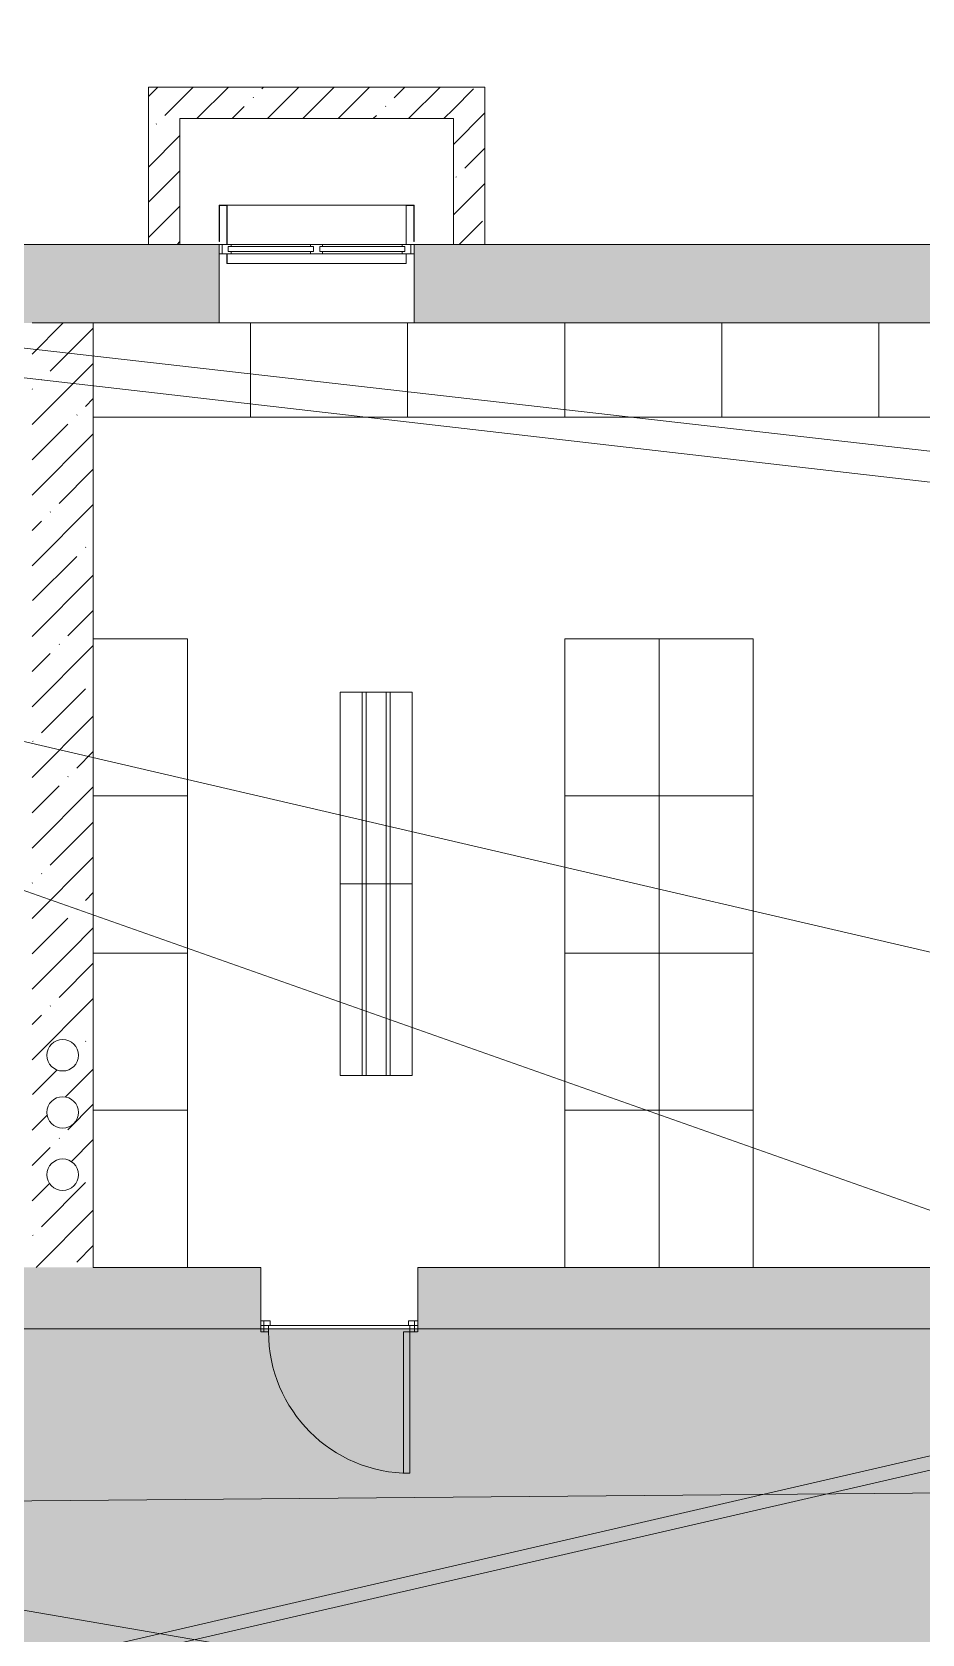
# Model space of a CAD drawing. Header units: millimetres. Extents: x -515342 to 330399, y -224905 to 507333.
# Drawn here: x -348578 to -342914, y -178212 to -168018 of the extents above; entities that cross this region are included whole.
import ezdxf

# ---------------------------------------------------------------- set-up
doc = ezdxf.new("R2010")
doc.units = ezdxf.units.MM
doc.linetypes.add('ASVP_Невидимые', pattern=[5, 3, -2])
doc.layers.get('0').update_dxf_attribs({"lineweight": 0})
for name, color, linetype, lineweight in [('_ Окна', 7, 'Continuous', 0), ('Витраж', 7, 'Continuous', 0), ('Двери', 7, 'Continuous', 0), ('Мебель', 7, 'Continuous', 0), ('Окна', 7, 'Continuous', 0), ('Ответы', 4, 'Continuous', 0), ('Перекрытие', 7, 'Continuous', 0), ('Стены внутренние', 7, 'Continuous', 0), ('Стены несущие', 7, 'Continuous', 0), ('экспертиза ДУ', 1, 'Continuous', 0), ('экспертиза условные обозначения', 1, 'Continuous', 0)]:
    doc.layers.add(name, color=color, linetype=linetype, lineweight=lineweight)
pattern_1 = [(45, (-373662.94, -185274.45), (-224.5064, 224.5064), []), (45, (-373438.43, -185274.45), (-224.5064, 224.5064), [396.875, -79.375, 3.353, -76.022])]

# ---------------------------------------------------------------- blocks, each defined once
blk = doc.blocks.new('Окно_ПВХ_2Створки - АР_Окно_ОП_1200_h_х1300_2ст-10166593-О_АР_П_-1_-3_000_План -1 этажа')
at = {"layer": '_ Окна'}
for p, q in [((-544, 250), (-620, 250)), ((-620, 250), (-620, 190)), ((-600, 190), (-600, 250)), ((-562, 204), (-562, 236)), ((-562, 236), (-544, 236)), ((-562, 204), (-20, 204)), ((-562, 204), (-544, 204)), ((-544, 236), (-544, 250)), ((-544, 236), (-38, 236)), ((-544, 204), (-544, 190)), ((38, 250), (-38, 250)), ((-38, 250), (-38, 236)), ((-38, 236), (-20, 236)), ((-38, 204), (-38, 190)), ((-20, 204), (-38, 204)), ((-20, 236), (-20, 204)), ((20, 204), (20, 236)), ((20, 236), (38, 236)), ((20, 204), (562, 204)), ((20, 204), (38, 204)), ((38, 236), (38, 250)), ((38, 236), (544, 236)), ((38, 204), (38, 190)), ((544, 250), (544, 236)), ((620, 250), (544, 250)), ((544, 236), (562, 236)), ((544, 204), (544, 190)), ((562, 204), (544, 204)), ((562, 236), (562, 204)), ((600, 190), (600, 250)), ((620, 190), (620, 250)), ((-620, 190), (-562, 190)), ((-544, 190), (-562, 190)), ((-20, 190), (-38, 190)), ((-20, 190), (20, 190)), ((38, 190), (20, 190)), ((562, 190), (544, 190)), ((562, 190), (620, 190))]:
    blk.add_line(p, q, dxfattribs=at)
at = {"layer": 'Окна'}
for p, q in [((-544, 250), (-38, 250)), ((38, 250), (544, 250)), ((-38, 190), (-544, 190)), ((544, 190), (38, 190))]:
    blk.add_line(p, q, dxfattribs=at)
blk = doc.blocks.new('Прямоугольный импост - АР_Откос_Металлический_50х370 Серый Левый-10167312-О_АР_П_-1_-3_000_План -1 этажа')
at = {"layer": 'Витраж'}
for p, q in [((18798, 2596), (17658, 2596)), ((17658, 2226), (18798, 2226))]:
    blk.add_line(p, q, dxfattribs=at)
blk = doc.blocks.new('Прямоугольный импост - АР_Откос_Металлический_50х330 Серый Правый-V29-О_АР_П_-1_-3_000_План -1 этажа')
at = {"layer": 'Витраж'}
h = blk.add_hatch(dxfattribs=at)
h.set_pattern_fill('FP_40', color=256, style=0, pattern_type=2)
h.set_pattern_definition([(315, (-27516.36, 16114), (106.066, 106.066), [])])
h.paths.add_polyline_path([(-50, 330), (-49, 330), (-50, 269)])
h.paths.add_polyline_path([(-49, 209), (-49, -39), (-1, -39), (0, -40), (-50, -40), (-50, 209)])
at = {"layer": 'Витраж', "lineweight": 18}
for p, q in [((-50, 269), (-50, 330)), ((-50, 330), (-49, 330)), ((-49, 330), (-49, 269)), ((-50, -40), (-50, 209)), ((-49, 209), (-49, -39)), ((-1, -39), (-1, 190)), ((-1, 190), (0, 190)), ((0, 190), (0, -40)), ((0, -40), (-50, -40)), ((-49, -39), (-1, -39))]:
    blk.add_line(p, q, dxfattribs=at)
blk = doc.blocks.new('Прямоугольный импост - АР_Откос_Металлический_50х370 Серый Левый-V30-О_АР_П_-1_-3_000_План -1 этажа')
at = {"layer": 'Витраж'}
h = blk.add_hatch(dxfattribs=at)
h.set_pattern_fill('FP_41', color=256, style=0, pattern_type=2)
h.set_pattern_definition([(225, (26276.36, 16114), (106.066, -106.066), [])])
h.paths.add_polyline_path([(-49, 330), (-50, 330), (-49, 269)])
h.paths.add_polyline_path([(-50, 209), (-50, 209), (-50, -40), (0, -40), (-1, -39), (-49, -39), (-49, 209)])
at = {"layer": 'Витраж', "lineweight": 18}
for p, q in [((-50, 330), (-50, 269)), ((-49, 330), (-50, 330)), ((-49, 269), (-49, 330)), ((-50, 209), (-50, -40)), ((-49, -39), (-49, 209)), ((0, 190), (-1, 190)), ((-1, 190), (-1, -39)), ((0, -40), (0, 190)), ((-50, -40), (0, -40)), ((-1, -39), (-49, -39))]:
    blk.add_line(p, q, dxfattribs=at)
blk = doc.blocks.new('СД_Люблино_Фасады_rvt-1-О_АР_П_-1_-3_000_План -1 этажа')
at = {"layer": 'Стены внутренние'}
h = blk.add_hatch(dxfattribs=at)
h.set_pattern_fill('FP_1', color=256, style=0, pattern_type=2)
h.set_pattern_definition([(45, (0, 0), (-224.5064, 224.5064), []), (45, (224.5, 0), (-224.5064, 224.5064), [396.875, -79.375, 3.353, -76.022])])
h.paths.add_polyline_path([(101935, 15405), (101935, 15905), (82615, 15905), (82615, 15405), (101545, 15405)])
h.paths.add_polyline_path([(81375, 15405), (81375, 15905), (75275, 15905), (75275, 15405), (80820, 15405)])
h.paths.add_polyline_path([(73790, 15405), (74035, 15405), (74035, 15905), (67980, 15905), (67980, 15405), (70321, 15405)])
h.paths.add_polyline_path([(66740, 15405), (66740, 15905), (64320, 15905), (64320, 15405), (66185, 15405)])
h.paths.add_polyline_path([(63080, 15405), (63080, 15905), (59835, 15905), (59835, 15405), (62525, 15405)])
h.paths.add_polyline_path([(58595, 15405), (58595, 15905), (56295, 15905), (56295, 15405), (58178, 15405)])
h.paths.add_polyline_path([(55055, 15405), (55055, 15905), (46676, 15905), (46676, 15405), (54709, 15405)])
h.paths.add_polyline_path([(45168, 15405), (45436, 15405), (45436, 15905), (34796, 15905), (34796, 15405), (45120, 15405)])
h.paths.add_polyline_path([(33556, 15405), (33556, 15905), (27516, 15905), (27516, 15405), (33475, 15405)])
h.paths.add_polyline_path([(26142, 15405), (26276, 15405), (26276, 15905), (20376, 15905), (20376, 15405), (26087, 15405)])
h.paths.add_polyline_path([(19136, 15405), (19136, 15905), (6136, 15905), (6136, 15405), (18755, 15405)])
h.paths.add_polyline_path([(4896, 15405), (4896, 15905), (2925, 15905), (2925, 15405), (4735, 15405)])
h.paths.add_polyline_path([(1375, 15405), (1375, 15905), (-305, 15905), (-305, 15405), (935, 15405)])
at = {"layer": 'Стены несущие'}
for p, q in [((26276, 15905), (20376, 15905)), ((33556, 15905), (27516, 15905)), ((26276, 15405), (26276, 15845)), ((27516, 15845), (27516, 15405)), ((25085, 15405), (25475, 15405))]:
    blk.add_line(p, q, dxfattribs=at)
at = {"layer": 'Витраж', "lineweight": 9, "rotation": 180}
for name, p in [('Прямоугольный импост - АР_Откос_Металлический_50х370 Серый Левый-V30-О_АР_П_-1_-3_000_План -1 этажа', (26276, 16114)), ('Прямоугольный импост - АР_Откос_Металлический_50х370 Серый Левый-10167312-О_АР_П_-1_-3_000_План -1 этажа', (45124, 18380))]:
    blk.add_blockref(name, p, dxfattribs=at)
at = {"layer": 'Витраж', "lineweight": 9, "extrusion": (0, 0, -1), "rotation": 180}
blk.add_blockref('Прямоугольный импост - АР_Откос_Металлический_50х330 Серый Правый-V29-О_АР_П_-1_-3_000_План -1 этажа', (-27516, 16114), dxfattribs=at)
at = {"layer": 'Окна', "lineweight": 9}
blk.add_blockref('Окно_ПВХ_2Створки - АР_Окно_ОП_1200_h_х1300_2ст-10166593-О_АР_П_-1_-3_000_План -1 этажа', (26896, 15655), dxfattribs=at)
blk = doc.blocks.new('Гардероб встроенный - Шкаф для одежды 600гл х 1000шир-10064963-О_АР_П_-1_-3_000_План -1 этажа')
at = {"layer": 'Мебель'}
for p, q in [((1000, 0), (0, 0)), ((0, 0), (0, -600)), ((1000, -600), (1000, 0)), ((0, -600), (1000, -600))]:
    blk.add_line(p, q, dxfattribs=at)
blk = doc.blocks.new('Гардероб встроенный - Шкаф для одежды 600гл х 1000шир-10074446-О_АР_П_-1_-3_000_План -1 этажа')
at = {"layer": 'Мебель'}
for p, q in [((1000, 600), (0, 600)), ((0, 600), (0, 0)), ((1000, 0), (1000, 600)), ((0, 0), (1000, 0))]:
    blk.add_line(p, q, dxfattribs=at)
blk = doc.blocks.new('Дверь_Деревянная_1 полотно - АР_Дверь_Межкомнатная_900х2000h_полотно__Г_Пр-9315596-О_АР_П_-1_-3_000_План -1 этажа')
at = {"layer": 'Двери', "lineweight": 18}
for p, q in [((-450, 215), (-450, 1115)), ((-450, 1115), (-410, 1115)), ((-410, 215), (-410, 1115)), ((-480, 215), (-450, 215)), ((-480, 215), (-480, 145)), ((-450, 175), (-450, 215)), ((-410, 215), (-450, 215)), ((480, 215), (450, 215)), ((450, 175), (450, 215)), ((480, 215), (480, 145)), ((-480, 145), (-440, 145)), ((-450, 175), (-440, 175)), ((-440, 145), (-440, 175)), ((450, 175), (440, 175)), ((440, 145), (440, 175)), ((480, 145), (440, 145))]:
    blk.add_line(p, q, dxfattribs=at)
at = {"layer": 'Двери', "linetype": 'ASVP_Невидимые', "lineweight": 18}
for p, q in [((-500, 215), (-500, 195)), ((-480, 215), (-500, 215)), ((480, 215), (500, 215)), ((500, 215), (500, 195)), ((-500, 145), (-480, 145)), ((500, 145), (480, 145))]:
    blk.add_line(p, q, dxfattribs=at)
at = {"layer": 'Двери', "lineweight": 18}
blk.add_arc((-450, 215), 900, 0, 90, dxfattribs=at)
blk = doc.blocks.new('Скамья-Раздевалка - 1220 x 457 x 356 мм-V39-О_АР_П_-1_-3_000_План -1 этажа')
at = {"layer": 'Мебель'}
for p, q in [((455, 48), (-765, 48)), ((-765, 48), (-765, -409)), ((455, 48), (-765, 48)), ((-765, 48), (-765, -92)), ((455, -409), (455, 48)), ((455, -92), (455, 48)), ((-765, -92), (455, -92)), ((455, -117), (-765, -117)), ((-765, -117), (-765, -244)), ((455, -244), (455, -117)), ((-765, -244), (455, -244)), ((455, -270), (-765, -270)), ((-765, -270), (-765, -409)), ((455, -409), (455, -270)), ((-765, -409), (455, -409)), ((-765, -409), (455, -409))]:
    blk.add_line(p, q, dxfattribs=at)

msp = doc.modelspace()

# ---------------------------------------------------------------- hatches: boundary and pattern name
at = {"layer": 'Стены внутренние'}
h = msp.add_hatch(dxfattribs=at)
h.set_pattern_fill('FP_1', color=256, style=0, pattern_type=2)
h.set_pattern_definition(pattern_1)
h.paths.add_polyline_path([(-345896.5766, -168569.4503), (-345896.5766, -168369.4503), (-347836.5766, -168369.4503), (-347836.5766, -168569.4503), (-346708.3817, -168569.4503)])
h = msp.add_hatch(dxfattribs=at)
h.set_pattern_fill('FP_1', color=256, style=0, pattern_type=2)
h.set_pattern_definition(pattern_1)
h.paths.add_polyline_path([(-345696.5766, -169369.4503), (-345696.5766, -168369.4503), (-345896.5766, -168369.4503), (-345896.5766, -169369.4503), (-345841.0514, -169369.4503)])
h = msp.add_hatch(dxfattribs=at)
h.set_pattern_fill('FP_1', color=256, style=0, pattern_type=2)
h.set_pattern_definition(pattern_1)
h.paths.add_polyline_path([(-347636.5766, -169369.4503), (-347636.5766, -168569.4503), (-347836.5766, -168569.4503), (-347836.5766, -169369.4503)])
h = msp.add_hatch(dxfattribs=at)
h.set_pattern_fill('FP_1', color=256, style=0, pattern_type=2)
h.set_pattern_definition(pattern_1)
h.paths.add_polyline_path([(-348187.9357, -175879.4503), (-348187.9357, -173864.4503), (-348577.9357, -173864.4503), (-348577.9357, -175879.4503), (-348443.0424, -175879.4503)])
h.paths.add_polyline_path([(-348365.5709, -175387.9311), (-348400.3005, -175387.9311), (-348432.9357, -175376.0529), (-348459.5401, -175353.7291), (-348476.9049, -175323.6524), (-348482.9357, -175289.4503), (-348476.9049, -175255.2483), (-348459.5401, -175225.1716), (-348432.9357, -175202.8478), (-348400.3005, -175190.9696), (-348365.5709, -175190.9696), (-348332.9357, -175202.8478), (-348306.3312, -175225.1716), (-348288.9664, -175255.2483), (-348282.9357, -175289.4503), (-348288.9664, -175323.6524), (-348306.3312, -175353.7291), (-348332.9357, -175376.0529)])
h.paths.add_polyline_path([(-348400.3005, -174991.7281), (-348432.9357, -174979.8499), (-348459.5401, -174957.5261), (-348476.9049, -174927.4494), (-348482.9357, -174893.2474), (-348476.9049, -174859.0453), (-348459.5401, -174828.9686), (-348432.9357, -174806.6448), (-348400.3005, -174794.7666), (-348365.5709, -174794.7666), (-348332.9357, -174806.6448), (-348306.3312, -174828.9686), (-348288.9664, -174859.0453), (-348282.9357, -174893.2474), (-348288.9664, -174927.4494), (-348306.3312, -174957.5261), (-348332.9357, -174979.8499), (-348365.5709, -174991.7281)])
h.paths.add_polyline_path([(-348400.3005, -174627.9311), (-348432.9357, -174616.0529), (-348459.5401, -174593.7291), (-348476.9049, -174563.6524), (-348482.9357, -174529.4503), (-348476.9049, -174495.2483), (-348459.5401, -174465.1716), (-348432.9357, -174442.8478), (-348400.3005, -174430.9696), (-348365.5709, -174430.9696), (-348332.9357, -174442.8478), (-348306.3312, -174465.1716), (-348288.9664, -174495.2483), (-348282.9357, -174529.4503), (-348288.9664, -174563.6524), (-348306.3312, -174593.7291), (-348332.9357, -174616.0529), (-348365.5709, -174627.9311)])
h.paths.add_polyline_path([(-348187.9357, -172764.4503), (-348187.9357, -169869.4503), (-348577.9357, -169869.4503), (-348577.9357, -172764.4503), (-348443.0424, -172764.4503)])
h = msp.add_hatch(dxfattribs=at)
h.set_pattern_fill('FP_1', color=256, style=0, pattern_type=2)
h.set_pattern_definition(pattern_1)
h.paths.add_polyline_path([(-348187.9357, -173864.4503), (-348187.9357, -172764.4503), (-348577.9357, -172764.4503), (-348577.9357, -173864.4503), (-348443.0424, -173864.4503)])
h = msp.add_hatch(dxfattribs=at)
h.set_pattern_fill('FP_1', color=256, style=0, pattern_type=2)
h.set_pattern_definition(pattern_1)
h.paths.add_polyline_path([(-320912.0675, -176269.4503), (-320912.0675, -175879.4503), (-322942.9357, -175879.4503), (-322942.9357, -176269.4503), (-322072.9357, -176269.4503)])
h.paths.add_polyline_path([(-324042.9357, -176269.4503), (-324042.9357, -175879.4503), (-326147.9357, -175879.4503), (-326147.9357, -175887.4503), (-327997.9357, -175887.4503), (-327997.9357, -175879.4503), (-328627.9357, -175879.4503), (-328627.9357, -176269.4503), (-324157.7933, -176269.4503)])
h.paths.add_polyline_path([(-329627.9357, -176269.4503), (-329627.9357, -175879.4503), (-330454.4932, -175879.4503), (-330454.4932, -175887.4503), (-334154.4932, -175887.4503), (-334154.4932, -175879.4503), (-337292.9357, -175879.4503), (-337292.9357, -176269.4503), (-331096.4359, -176269.4503)])
h.paths.add_polyline_path([(-338292.9357, -176269.4503), (-338292.9357, -175879.4503), (-346122.9357, -175879.4503), (-346122.9357, -176269.4503), (-339769.7391, -176269.4503)])
h.paths.add_polyline_path([(-347122.9357, -176269.4503), (-347122.9357, -175879.4503), (-350012.9357, -175879.4503), (-350012.9357, -176269.4503), (-348443.0424, -176269.4503)])
h.paths.add_polyline_path([(-351112.9357, -176269.4503), (-351112.9357, -175879.4503), (-359097.9357, -175879.4503), (-359097.9357, -176269.4503), (-351912.3637, -176269.4503)])
h.paths.add_polyline_path([(-360097.9357, -176269.4503), (-360097.9357, -175879.4503), (-366797.9357, -175879.4503), (-366797.9357, -176269.4503), (-362320.3276, -176269.4503)])
h.paths.add_polyline_path([(-367897.9357, -176269.4503), (-367897.9357, -175879.4503), (-370222.9357, -175879.4503), (-370222.9357, -176269.4503), (-369258.9701, -176269.4503)])
h.paths.add_polyline_path([(-371867.9357, -176269.4503), (-371722.9357, -176269.4503), (-371722.9357, -175879.4503), (-373467.9357, -175879.4503), (-373467.9357, -176269.4503), (-372728.2914, -176269.4503)])
h.paths.add_polyline_path([(-325685.3005, -176172.9311), (-325717.9357, -176161.0529), (-325744.5401, -176138.7291), (-325761.9049, -176108.6524), (-325767.9357, -176074.4503), (-325761.9049, -176040.2483), (-325744.5401, -176010.1716), (-325717.9357, -175987.8478), (-325685.3005, -175975.9696), (-325650.5709, -175975.9696), (-325617.9357, -175987.8478), (-325591.3312, -176010.1716), (-325573.9664, -176040.2483), (-325567.9357, -176074.4503), (-325574.8252, -176110.1398), (-325591.3312, -176138.7291), (-325617.9357, -176161.0529), (-325650.5709, -176172.9311)])
h.paths.add_polyline_path([(-326450.5709, -176172.9311), (-326485.3005, -176172.9311), (-326517.9357, -176161.0529), (-326544.5401, -176138.7291), (-326561.9049, -176108.6524), (-326567.9357, -176074.4503), (-326561.9049, -176040.2483), (-326544.5401, -176010.1716), (-326517.9357, -175987.8478), (-326485.3005, -175975.9696), (-326450.5709, -175975.9696), (-326417.9357, -175987.8478), (-326391.3312, -176010.1716), (-326373.9664, -176040.2483), (-326367.9357, -176074.4503), (-326374.8252, -176110.1398), (-326391.3312, -176138.7291), (-326417.9357, -176161.0529)])
h.paths.add_polyline_path([(-326850.5709, -176172.9311), (-326885.3005, -176172.9311), (-326917.9357, -176161.0529), (-326944.5401, -176138.7291), (-326961.9049, -176108.6524), (-326967.9357, -176074.4503), (-326961.9049, -176040.2483), (-326944.5401, -176010.1716), (-326917.9357, -175987.8478), (-326885.3005, -175975.9696), (-326850.5709, -175975.9696), (-326817.9357, -175987.8478), (-326791.3312, -176010.1716), (-326773.9664, -176040.2483), (-326767.9357, -176074.4503), (-326774.8252, -176110.1398), (-326791.3312, -176138.7291), (-326817.9357, -176161.0529)])
h.paths.add_polyline_path([(-326050.5709, -176172.9311), (-326085.3005, -176172.9311), (-326117.9357, -176161.0529), (-326144.5401, -176138.7291), (-326161.9049, -176108.6524), (-326167.9357, -176074.4503), (-326161.9049, -176040.2483), (-326144.5401, -176010.1716), (-326117.9357, -175987.8478), (-326085.3005, -175975.9696), (-326050.5709, -175975.9696), (-326017.9357, -175987.8478), (-325991.3312, -176010.1716), (-325973.9664, -176040.2483), (-325967.9357, -176074.4503), (-325974.8252, -176110.1398), (-325991.3312, -176138.7291), (-326017.9357, -176161.0529)])
h.paths.add_polyline_path([(-325285.3005, -176172.9311), (-325317.9357, -176161.0529), (-325344.5401, -176138.7291), (-325361.9049, -176108.6524), (-325367.9357, -176074.4503), (-325361.9049, -176040.2483), (-325344.5401, -176010.1716), (-325317.9357, -175987.8478), (-325285.3005, -175975.9696), (-325250.5709, -175975.9696), (-325217.9357, -175987.8478), (-325191.3312, -176010.1716), (-325173.9664, -176040.2483), (-325167.9357, -176074.4503), (-325174.8252, -176110.1398), (-325191.3312, -176138.7291), (-325217.9357, -176161.0529), (-325250.5709, -176172.9311)])
h.paths.add_polyline_path([(-327250.5709, -176172.9311), (-327285.3005, -176172.9311), (-327317.9357, -176161.0529), (-327344.5401, -176138.7291), (-327361.9049, -176108.6524), (-327367.9357, -176074.4503), (-327361.9049, -176040.2483), (-327344.5401, -176010.1716), (-327317.9357, -175987.8478), (-327285.3005, -175975.9696), (-327250.5709, -175975.9696), (-327217.9357, -175987.8478), (-327191.3312, -176010.1716), (-327173.9664, -176040.2483), (-327167.9357, -176074.4503), (-327174.8252, -176110.1398), (-327191.3312, -176138.7291), (-327217.9357, -176161.0529)])
h.paths.add_polyline_path([(-334450.5709, -176172.9311), (-334485.3005, -176172.9311), (-334517.9357, -176161.0529), (-334544.5401, -176138.7291), (-334561.9049, -176108.6524), (-334567.9357, -176074.4503), (-334561.9049, -176040.2483), (-334544.5401, -176010.1716), (-334517.9357, -175987.8478), (-334485.3005, -175975.9696), (-334450.5709, -175975.9696), (-334417.9357, -175987.8478), (-334391.3312, -176010.1716), (-334373.9664, -176040.2483), (-334367.9357, -176074.4503), (-334373.9664, -176108.6524), (-334391.3312, -176138.7291), (-334417.9357, -176161.0529)])
h.paths.add_polyline_path([(-334850.5709, -176172.9311), (-334885.3005, -176172.9311), (-334917.9357, -176161.0529), (-334944.5401, -176138.7291), (-334961.9049, -176108.6524), (-334967.9357, -176074.4503), (-334961.9049, -176040.2483), (-334944.5401, -176010.1716), (-334917.9357, -175987.8478), (-334885.3005, -175975.9696), (-334850.5709, -175975.9696), (-334817.9357, -175987.8478), (-334791.3312, -176010.1716), (-334773.9664, -176040.2483), (-334767.9357, -176074.4503), (-334774.8252, -176110.1398), (-334791.3312, -176138.7291), (-334817.9357, -176161.0529)])
h.paths.add_polyline_path([(-341650.5709, -176172.9311), (-341685.3005, -176172.9311), (-341717.9357, -176161.0529), (-341744.5401, -176138.7291), (-341761.9049, -176108.6524), (-341767.9357, -176074.4503), (-341761.9049, -176040.2483), (-341744.5401, -176010.1716), (-341717.9357, -175987.8478), (-341685.3005, -175975.9696), (-341650.5709, -175975.9696), (-341617.9357, -175987.8478), (-341591.3312, -176010.1716), (-341573.9664, -176040.2483), (-341567.9357, -176074.4503), (-341574.8252, -176110.1398), (-341591.3312, -176138.7291), (-341617.9357, -176161.0529)])
h.paths.add_polyline_path([(-341250.5709, -176172.9311), (-341285.3005, -176172.9311), (-341317.9357, -176161.0529), (-341344.5401, -176138.7291), (-341361.9049, -176108.6524), (-341367.9357, -176074.4503), (-341361.9049, -176040.2483), (-341344.5401, -176010.1716), (-341317.9357, -175987.8478), (-341285.3005, -175975.9696), (-341250.5709, -175975.9696), (-341217.9357, -175987.8478), (-341191.3312, -176010.1716), (-341173.9664, -176040.2483), (-341167.9357, -176074.4503), (-341174.8252, -176110.1398), (-341191.3312, -176138.7291), (-341217.9357, -176161.0529)])
h.paths.add_polyline_path([(-348885.3005, -176172.9311), (-348917.9357, -176161.0529), (-348944.5401, -176138.7291), (-348961.9049, -176108.6524), (-348967.9357, -176074.4503), (-348961.9049, -176040.2483), (-348944.5401, -176010.1716), (-348917.9357, -175987.8478), (-348885.3005, -175975.9696), (-348850.5709, -175975.9696), (-348817.9357, -175987.8478), (-348791.3312, -176010.1716), (-348773.9664, -176040.2483), (-348767.9357, -176074.4503), (-348773.9664, -176108.6524), (-348791.3312, -176138.7291), (-348817.9357, -176161.0529), (-348850.5709, -176172.9311)])
h.paths.add_polyline_path([(-356885.3005, -176172.9311), (-356917.9357, -176161.0529), (-356944.5401, -176138.7291), (-356961.9049, -176108.6524), (-356967.9357, -176074.4503), (-356961.9049, -176040.2483), (-356944.5401, -176010.1716), (-356917.9357, -175987.8478), (-356885.3005, -175975.9696), (-356850.5709, -175975.9696), (-356817.9357, -175987.8478), (-356791.3312, -176010.1716), (-356773.9664, -176040.2483), (-356767.9357, -176074.4503), (-356774.8252, -176110.1398), (-356791.3312, -176138.7291), (-356817.9357, -176161.0529), (-356850.5709, -176172.9311)])
h.paths.add_polyline_path([(-356485.3005, -176172.9311), (-356517.9357, -176161.0529), (-356544.5401, -176138.7291), (-356561.9049, -176108.6524), (-356567.9357, -176074.4503), (-356561.9049, -176040.2483), (-356544.5401, -176010.1716), (-356517.9357, -175987.8478), (-356485.3005, -175975.9696), (-356450.5709, -175975.9696), (-356417.9357, -175987.8478), (-356391.3312, -176010.1716), (-356373.9664, -176040.2483), (-356367.9357, -176074.4503), (-356374.8252, -176110.1398), (-356391.3312, -176138.7291), (-356417.9357, -176161.0529), (-356450.5709, -176172.9311)])
h.paths.add_polyline_path([(-357285.3005, -176172.9311), (-357317.9357, -176161.0529), (-357344.5401, -176138.7291), (-357361.9049, -176108.6524), (-357367.9357, -176074.4503), (-357361.9049, -176040.2483), (-357344.5401, -176010.1716), (-357317.9357, -175987.8478), (-357285.3005, -175975.9696), (-357250.5709, -175975.9696), (-357217.9357, -175987.8478), (-357191.3312, -176010.1716), (-357173.9664, -176040.2483), (-357167.9357, -176074.4503), (-357174.8252, -176110.1398), (-357191.3312, -176138.7291), (-357217.9357, -176161.0529), (-357250.5709, -176172.9311)])
h.paths.add_polyline_path([(-362485.3005, -176172.9311), (-362517.9357, -176161.0529), (-362544.5401, -176138.7291), (-362561.9049, -176108.6524), (-362567.9357, -176074.4503), (-362561.9049, -176040.2483), (-362544.5401, -176010.1716), (-362517.9357, -175987.8478), (-362485.3005, -175975.9696), (-362450.5709, -175975.9696), (-362417.9357, -175987.8478), (-362391.3312, -176010.1716), (-362373.9664, -176040.2483), (-362367.9357, -176074.4503), (-362373.9664, -176108.6524), (-362391.3312, -176138.7291), (-362417.9357, -176161.0529), (-362450.5709, -176172.9311)])
h.paths.add_polyline_path([(-364050.5709, -176172.9311), (-364085.3005, -176172.9311), (-364117.9357, -176161.0529), (-364144.5401, -176138.7291), (-364161.9049, -176108.6524), (-364167.9357, -176074.4503), (-364161.9049, -176040.2483), (-364144.5401, -176010.1716), (-364117.9357, -175987.8478), (-364085.3005, -175975.9696), (-364050.5709, -175975.9696), (-364017.9357, -175987.8478), (-363991.3312, -176010.1716), (-363973.9664, -176040.2483), (-363967.9357, -176074.4503), (-363974.8252, -176110.1398), (-363991.3312, -176138.7291), (-364017.9357, -176161.0529)])
h.paths.add_polyline_path([(-363650.5709, -176172.9311), (-363685.3005, -176172.9311), (-363717.9357, -176161.0529), (-363744.5401, -176138.7291), (-363761.9049, -176108.6524), (-363767.9357, -176074.4503), (-363761.9049, -176040.2483), (-363744.5401, -176010.1716), (-363717.9357, -175987.8478), (-363685.3005, -175975.9696), (-363650.5709, -175975.9696), (-363617.9357, -175987.8478), (-363591.3312, -176010.1716), (-363573.9664, -176040.2483), (-363567.9357, -176074.4503), (-363574.8252, -176110.1398), (-363591.3312, -176138.7291), (-363617.9357, -176161.0529)])
h.paths.add_polyline_path([(-370050.5709, -176172.9311), (-370085.3005, -176172.9311), (-370117.9357, -176161.0529), (-370144.5401, -176138.7291), (-370161.9049, -176108.6524), (-370167.9357, -176074.4503), (-370161.9049, -176040.2483), (-370144.5401, -176010.1716), (-370117.9357, -175987.8478), (-370085.3005, -175975.9696), (-370050.5709, -175975.9696), (-370017.9357, -175987.8478), (-369991.3312, -176010.1716), (-369973.9664, -176040.2483), (-369967.9357, -176074.4503), (-369973.9664, -176108.6524), (-369991.3312, -176138.7291), (-370017.9357, -176161.0529)])
at = {"layer": 'экспертиза условные обозначения', "transparency": 33554687}
h = msp.add_hatch(dxfattribs=at)
h.set_pattern_fill('GRASS', color=3, scale=30)
h.set_pattern_definition([(90, (-528066.2, 6791.8), (-538.8154, 538.8154), [142.875, -934.7557]), (45, (-528066.2, 6791.8), (-538.8154, 538.8154), [142.875, -619.125]), (135, (-528066.2, 6791.8), (-538.8154, -538.8154), [142.875, -619.125])])
h.paths.add_polyline_path([(-371747.9357, -176269.4503), (-371722.9357, -176269.4503), (-371722.9357, -175916.9503), (-370222.9357, -175916.9503), (-370222.9357, -176269.4503), (-322192.9357, -176269.4503), (-322192.9357, -182806.5759), (-321192.9357, -182814.5103), (-321192.9357, -183194.5103), (-320812.9357, -183194.5103), (-320812.9357, -182799.4503), (-320729.5118, -182799.4503), (-320729.5118, -182679.4503), (-319727.9357, -182679.4503), (-319727.9357, -184614.4503), (-324282.9357, -184614.4503), (-324282.9357, -178419.4503), (-357557.9357, -178419.4503), (-357557.9357, -178679.4503), (-371747.9357, -178679.4503)])

# ---------------------------------------------------------------- linework, layer by layer
at = {"layer": 'Ответы'}
msp.add_lwpolyline([(-322512.9357, -184709.4503), (-322512.9357, -177136.8892), (-373428.3322, -177581.9139)], dxfattribs=at)
at = {"layer": 'Перекрытие'}
msp.add_line((-346122.9357, -176249.4503), (-347122.9357, -176249.4503), dxfattribs=at)
at = {"layer": 'Стены несущие'}
for p, q in [((-345696.5766, -168369.4503), (-347836.5766, -168369.4503)), ((-347836.5766, -168369.4503), (-347836.5766, -169369.4503)), ((-345696.5766, -169369.4503), (-345696.5766, -168369.4503)), ((-347636.5766, -168569.4503), (-345896.5766, -168569.4503)), ((-347636.5766, -169369.4503), (-347636.5766, -168569.4503)), ((-345896.5766, -168569.4503), (-345896.5766, -169369.4503)), ((-347836.5766, -169369.4503), (-347636.5766, -169369.4503)), ((-345896.5766, -169369.4503), (-345696.5766, -169369.4503)), ((-348187.9357, -169869.4503), (-348577.9357, -169869.4503)), ((-348187.9357, -171879.4503), (-348187.9357, -170469.4503)), ((-347122.9357, -175879.4503), (-347587.9357, -175879.4503)), ((-347122.9357, -176269.4503), (-347122.9357, -175879.4503)), ((-345187.9357, -175879.4503), (-346122.9357, -175879.4503)), ((-346122.9357, -175879.4503), (-346122.9357, -176269.4503)), ((-342327.9357, -175879.4503), (-343987.9357, -175879.4503)), ((-350012.9357, -176269.4503), (-347122.9357, -176269.4503)), ((-346122.9357, -176269.4503), (-338292.9357, -176269.4503))]:
    msp.add_line(p, q, dxfattribs=at)
for centre, start, end in [((-348382.9357, -174529.4503), 0, 180), ((-348382.9357, -174529.4503), 180, 0), ((-348382.9357, -174893.2474), 0, 180), ((-348382.9357, -174893.2474), 180, 0), ((-348382.9357, -175289.4503), 0, 180), ((-348382.9357, -175289.4503), 180, 0)]:
    msp.add_arc(centre, 100, start, end, dxfattribs=at)
at = {"layer": 'экспертиза ДУ', "elevation": 0}
for points in [[(-318913.3541, -183960.4759), (-483183.0248, -126036.853)], [(-319510.3975, -179300.5149), (-485636.9206, -140695.709)], [(-329512.5827, -181339.9849), (-487774.7644, -154195.9235), (-330386.4084, -181442.0526)]]:
    msp.add_lwpolyline(points, dxfattribs=at)
at = {"layer": 'экспертиза ДУ'}
for points in [[(-338992.3881, -171327.749), (-487774.7644, -154195.9235), (-338118.5624, -171225.6813)], [(-330024.4632, -174211.9626), (-488305.5791, -210666.1805)], [(-488305.5791, -210666.1805), (-330898.289, -174314.0302)]]:
    msp.add_lwpolyline(points, dxfattribs=at)
at = {"layer": 'экспертиза условные обозначения', "color": 3}
msp.add_lwpolyline([(-371747.9357, -176269.4503), (-371722.9357, -176269.4503), (-371722.9357, -175916.9503), (-370222.9357, -175916.9503), (-370222.9357, -176269.4503), (-322192.9357, -176269.4503), (-322192.9357, -182806.5759), (-321192.9357, -182814.5103), (-321192.9357, -183194.5103), (-320812.9357, -183194.5103), (-320812.9357, -182799.4503), (-320729.5118, -182799.4503), (-320729.5118, -182679.4503), (-319727.9357, -182679.4503), (-319727.9357, -184614.4503), (-324282.9357, -184614.4503), (-324282.9357, -178419.4503), (-357557.9357, -178419.4503), (-357557.9357, -178679.4503), (-371747.9357, -178679.4503), (-371747.9357, -176269.4503)], dxfattribs=at)

# ---------------------------------------------------------------- block references
msp.add_blockref('СД_Люблино_Фасады_rvt-1-О_АР_П_-1_-3_000_План -1 этажа', (-373662.9357, -185274.4503))
at = {"layer": 'Двери', "rotation": 180}
msp.add_blockref('Дверь_Деревянная_1 полотно - АР_Дверь_Межкомнатная_900х2000h_полотно__Г_Пр-9315596-О_АР_П_-1_-3_000_План -1 этажа', (-346622.9357, -176074.4503), dxfattribs=at)
at = {"layer": 'Мебель'}
for name, p, rotation in [('Гардероб встроенный - Шкаф для одежды 600гл х 1000шир-10064963-О_АР_П_-1_-3_000_План -1 этажа', (-347187.9357, -170469.4503), 180), ('Гардероб встроенный - Шкаф для одежды 600гл х 1000шир-10064963-О_АР_П_-1_-3_000_План -1 этажа', (-346187.9357, -170469.4503), 180), ('Гардероб встроенный - Шкаф для одежды 600гл х 1000шир-10064963-О_АР_П_-1_-3_000_План -1 этажа', (-345187.9357, -170469.4503), 180), ('Гардероб встроенный - Шкаф для одежды 600гл х 1000шир-10064963-О_АР_П_-1_-3_000_План -1 этажа', (-344187.9357, -170469.4503), 180), ('Гардероб встроенный - Шкаф для одежды 600гл х 1000шир-10064963-О_АР_П_-1_-3_000_План -1 этажа', (-343187.9357, -170469.4503), 180), ('Гардероб встроенный - Шкаф для одежды 600гл х 1000шир-10064963-О_АР_П_-1_-3_000_План -1 этажа', (-342187.9357, -170469.4503), 180), ('Гардероб встроенный - Шкаф для одежды 600гл х 1000шир-10074446-О_АР_П_-1_-3_000_План -1 этажа', (-347587.9357, -172879.4503), 90.00000000000044), ('Гардероб встроенный - Шкаф для одежды 600гл х 1000шир-10064963-О_АР_П_-1_-3_000_План -1 этажа', (-345187.9357, -172879.4503), 89.99999999999959), ('Гардероб встроенный - Шкаф для одежды 600гл х 1000шир-10074446-О_АР_П_-1_-3_000_План -1 этажа', (-343987.9357, -172879.4503), 90.00000000000044), ('Скамья-Раздевалка - 1220 x 457 x 356 мм-V39-О_АР_П_-1_-3_000_План -1 этажа', (-346568.6504, -172674.1356), 89.99999999999987), ('Гардероб встроенный - Шкаф для одежды 600гл х 1000шир-10074446-О_АР_П_-1_-3_000_План -1 этажа', (-347587.9357, -173879.4503), 90.00000000000044), ('Гардероб встроенный - Шкаф для одежды 600гл х 1000шир-10064963-О_АР_П_-1_-3_000_План -1 этажа', (-345187.9357, -173879.4503), 89.99999999999959), ('Гардероб встроенный - Шкаф для одежды 600гл х 1000шир-10074446-О_АР_П_-1_-3_000_План -1 этажа', (-343987.9357, -173879.4503), 90.00000000000044), ('Скамья-Раздевалка - 1220 x 457 x 356 мм-V39-О_АР_П_-1_-3_000_План -1 этажа', (-346568.6504, -173894.1356), 89.99999999999987), ('Гардероб встроенный - Шкаф для одежды 600гл х 1000шир-10074446-О_АР_П_-1_-3_000_План -1 этажа', (-347587.9357, -174879.4503), 90.00000000000044), ('Гардероб встроенный - Шкаф для одежды 600гл х 1000шир-10064963-О_АР_П_-1_-3_000_План -1 этажа', (-345187.9357, -174879.4503), 89.99999999999959), ('Гардероб встроенный - Шкаф для одежды 600гл х 1000шир-10074446-О_АР_П_-1_-3_000_План -1 этажа', (-343987.9357, -174879.4503), 90.00000000000044), ('Гардероб встроенный - Шкаф для одежды 600гл х 1000шир-10074446-О_АР_П_-1_-3_000_План -1 этажа', (-347587.9357, -175879.4503), 90.00000000000044), ('Гардероб встроенный - Шкаф для одежды 600гл х 1000шир-10064963-О_АР_П_-1_-3_000_План -1 этажа', (-345187.9357, -175879.4503), 89.99999999999959), ('Гардероб встроенный - Шкаф для одежды 600гл х 1000шир-10074446-О_АР_П_-1_-3_000_План -1 этажа', (-343987.9357, -175879.4503), 90.00000000000044)]:
    msp.add_blockref(name, p, dxfattribs=dict(at, rotation=rotation))

doc.saveas('drawing.dxf')
